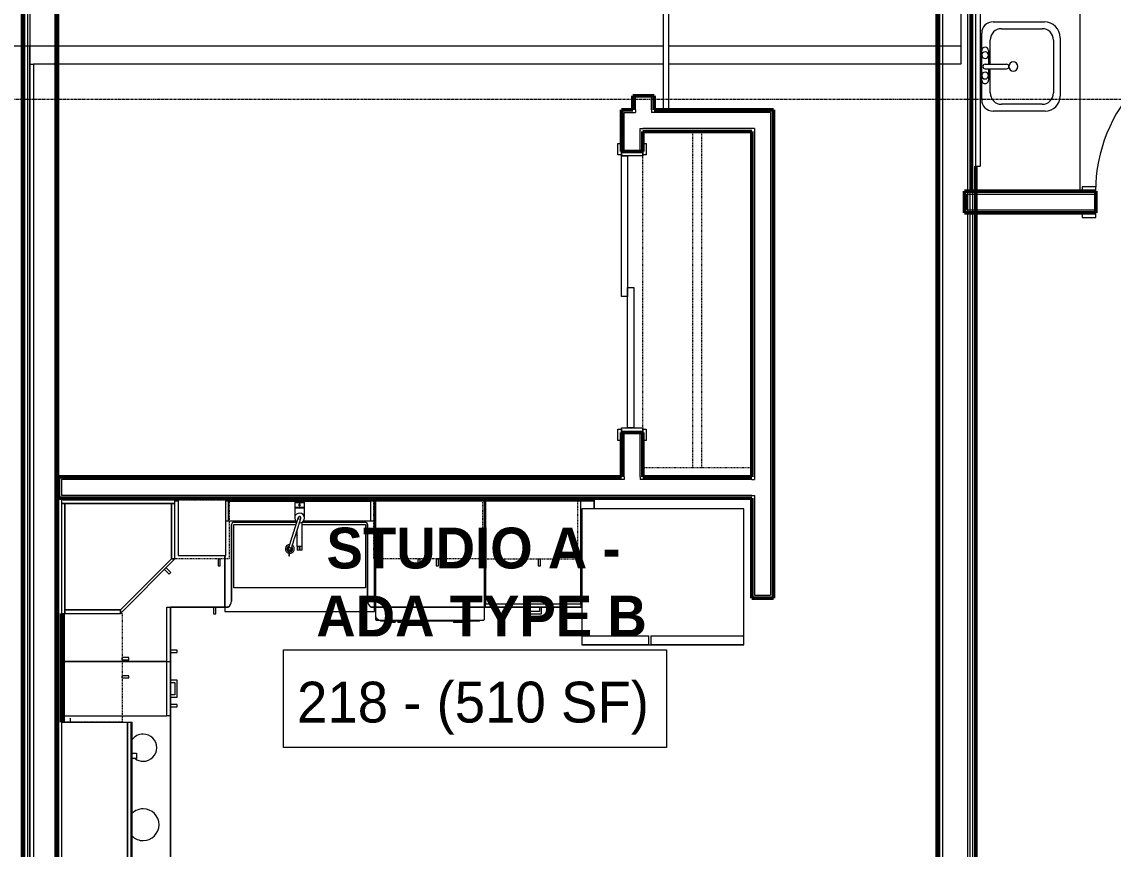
# Model space of a CAD drawing. Header units: inches. Extents: x -4218 to -1830, y 9767 to 12426.
# Drawn here: x -3410.4 to -3169.8, y 11369.9 to 11552.3 of the extents above; entities that cross this region are included whole.
import ezdxf

# ---------------------------------------------------------------- set-up
doc = ezdxf.new("R2010")
doc.units = ezdxf.units.IN
doc.header["$MEASUREMENT"] = 0
doc.linetypes.add('Dash', pattern=[0.25, 0.125, -0.125])
doc.linetypes.add('Grid Line 1_2_', pattern=[0.875, 0.5, -0.125, 0.125, -0.125])
for name, color, linetype, lineweight in [('0-1', 7, 'Continuous', 5), ('0-2', 252, 'Continuous', 9), ('A-AREA-IDEN', 2, 'Continuous', 9), ('A-DOOR-1', 10, 'Continuous', 9), ('A-DOOR-2', 50, 'Continuous', 20), ('A-DOOR-3', 7, 'Continuous', 50), ('A-DOOR-FRAM-1', 50, 'Continuous', 20), ('A-FLOR-2', 252, 'Continuous', 9), ('A-FLOR-4', 192, 'Continuous', 9), ('A-WALL-1', 7, 'Continuous', 50), ('A-WALL-2', 250, 'Continuous', 13), ('A-WALL-3', 253, 'Continuous', 9), ('A-WALL-4', 252, 'Continuous', 9), ('A-WALL-7', 113, 'Continuous', 9), ('I-WALL-1', 7, 'Continuous', 50), ('P-SANR-FIXT-1', 10, 'Continuous', 9), ('P-SANR-FIXT-3', 252, 'Continuous', 9), ('Q-CASE', 31, 'Continuous', 9), ('Q-CASE-1', 253, 'Continuous', 9), ('Q-CASE-2', 252, 'Continuous', 9), ('Q-CASE-3', 10, 'Continuous', 9), ('Q-CASE-4', 10, 'Dash', 9), ('Q-CASE-5', 254, 'Continuous', 9), ('Q-CASE-HDLN-1', 10, 'Dash', 9), ('Q-SPCQ-1', 10, 'Continuous', 9), ('Q-SPCQ-2', 253, 'Continuous', 9), ('Q-SPCQ-3', 252, 'Continuous', 9), ('Q-SPCQ-4', 254, 'Continuous', 9), ('S-GRID-1', 1, 'Grid Line 1_2_', 9)]:
    doc.layers.add(name, color=color, linetype=linetype, lineweight=lineweight)
doc.styles.add('Century Gothic', font='ufonts.com_century-gothic.ttf', dxfattribs={"height": 9})
doc.styles.add('Century Gothic_B', font='GOTHICB.TTF', dxfattribs={"height": 9})

# ---------------------------------------------------------------- blocks, each defined once
blk = doc.blocks.new('SWING - SINGLE - FLUSH - 2-10 x 6-8 - PRIVACY-3199407-BACKGROUND - 2ND FLOOR')
at = {"layer": 'A-DOOR-1'}
blk.add_arc((17, 2.37), 34.07, 93.3657, 180, dxfattribs=at)
at = {"layer": 'A-DOOR-2'}
for p, q in [((15, 2.37), (15, 36.38)), ((17, 36.38), (15, 36.38)), ((17, 2.37), (17, 36.38)), ((17, 2.37), (15, 2.37))]:
    blk.add_line(p, q, dxfattribs=at)
at = {"layer": 'A-DOOR-FRAM-1'}
for p, q in [((-17, 3.37), (-20, 3.37)), ((-20, 3.37), (-20, 2.37)), ((-17, 2.37), (-17, 3.37)), ((20, 3.37), (17, 3.37)), ((17, 3.37), (17, 2.37)), ((20, 2.37), (20, 3.37)), ((-20, 2.37), (-17, 2.37)), ((17, 2.37), (20, 2.37)), ((-17, -2.38), (-20, -2.38)), ((-20, -2.38), (-20, -3.38)), ((-17, -3.38), (-17, -2.38)), ((20, -2.38), (17, -2.38)), ((17, -2.38), (17, -3.38)), ((20, -3.38), (20, -2.38)), ((-20, -3.38), (-17, -3.38)), ((17, -3.38), (20, -3.38))]:
    blk.add_line(p, q, dxfattribs=at)
blk = doc.blocks.new('M_Sink Vanity-Square - 500 x 440mm-V55-BACKGROUND - 2ND FLOOR')
at = {"layer": 'P-SANR-FIXT-1'}
for p, q in [((-5.72, 10.23), (7.14, 10.23)), ((-5.22, 8.73), (6.46, 8.73)), ((-9.22, -4.59), (-9.22, 6.73)), ((-7.72, -2.72), (-7.72, 6.23)), ((8.96, 6.23), (8.96, -2.72)), ((10.46, 6.91), (10.46, -4.59)), ((0.12, -6.33), (0.12, -1.59)), ((1.12, -6.33), (1.12, -1.59)), ((7.96, -7.09), (-6.72, -7.09)), ((0.12, -5.22), (-5.22, -5.22)), ((-2.88, -5.59), (0.12, -5.59)), ((3.62, -7.09), (-2.88, -7.09)), ((6.46, -5.22), (1.12, -5.22)), ((1.12, -5.59), (3.62, -5.59))]:
    blk.add_line(p, q, dxfattribs=at)
for centre, radius, start, end in [((-5.72, 6.73), 3.5, 90, 180), ((7.14, 6.91), 3.32, 360, 90), ((-5.22, 6.23), 2.5, 90, 180), ((6.46, 6.23), 2.5, 360, 90), ((0.62, -0.13), 1, 360, 180), ((0.62, -0.13), 1, 180, 0), ((0.62, -1.59), 0.5, 360, 180), ((-6.72, -4.59), 2.5, 180, 270), ((-5.22, -2.72), 2.5, 180, 270), ((6.46, -2.72), 2.5, 270, 360), ((7.96, -4.59), 2.5, 270, 0), ((-2.88, -6.34), 0.75, 90, 270), ((-1.88, -6.34), 0.75, 360, 180), ((-1.88, -6.34), 0.75, 180, 0), ((0.62, -6.33), 0.5, 180, 0), ((2.62, -6.34), 0.75, 0, 180), ((2.62, -6.34), 0.75, 180, 0), ((3.62, -6.34), 0.75, 270, 90)]:
    blk.add_arc(centre, radius, start, end, dxfattribs=at)
blk = doc.blocks.new('Bath Vanity - Bath Vanity 60_-V131-BACKGROUND - 2ND FLOOR')
at = {"layer": 'Q-CASE-2'}
for p, q in [((-29.26, 1), (-29.26, 0)), ((30.74, 0), (30.74, 1)), ((-29.26, 0), (30.74, 0))]:
    blk.add_line(p, q, dxfattribs=at)
at = {"layer": 'Q-CASE-3'}
for p, q in [((30.74, 24), (-29.26, 24)), ((-29.26, 24), (-29.26, 1)), ((30.74, 1), (30.74, 24))]:
    blk.add_line(p, q, dxfattribs=at)
blk = doc.blocks.new('BATHROOM MIRROR - BATHROOM MIRROR 48_-3123886-BACKGROUND - 2ND FLOOR')
at = {"layer": 'Q-CASE-3'}
for p, q in [((-23.26, -23), (24.74, -23)), ((-23.26, -23), (-23.26, -24)), ((24.74, -24), (-23.26, -24)), ((24.74, -24), (24.74, -23))]:
    blk.add_line(p, q, dxfattribs=at)
at = {"layer": 'Q-CASE-5'}
blk.add_line((21.74, -24), (-20.26, -24), dxfattribs=at)
blk = doc.blocks.new('SLIDING - FLUSH - 5-0 x 6-8-3203586-BACKGROUND - 2ND FLOOR')
at = {"layer": 'A-DOOR-1'}
for p, q in [((-32.75, 3.25), (-30.25, 3.25)), ((-32.75, 2.5), (-32.75, 3.25)), ((-30.25, 2.5), (-32.75, 2.5)), ((-30.25, 3.25), (-30.25, 2.5)), ((30.25, 3.25), (32.75, 3.25)), ((30.25, 2.5), (30.25, 3.25)), ((32.75, 2.5), (30.25, 2.5)), ((32.75, 3.25), (32.75, 2.5)), ((-32.75, -2.25), (-30.25, -2.25)), ((-32.75, -3), (-32.75, -2.25)), ((-30.25, -2.25), (-30.25, -3)), ((30.25, -2.25), (32.75, -2.25)), ((30.25, -3), (30.25, -2.25)), ((32.75, -2.25), (32.75, -3)), ((-30.25, -3), (-32.75, -3)), ((32.75, -3), (30.25, -3))]:
    blk.add_line(p, q, dxfattribs=at)
at = {"layer": 'A-DOOR-2'}
for p, q in [((-1, -0.88), (-1, 0.5)), ((-1, 0.5), (30, 0.5)), ((30, 0.5), (30, -0.88)), ((-30, -2.25), (-30, -0.88)), ((-30, -0.88), (1, -0.88)), ((1, -2.25), (-30, -2.25)), ((30, -0.88), (-1, -0.88)), ((1, -0.88), (1, -2.25))]:
    blk.add_line(p, q, dxfattribs=at)
at = {"layer": 'A-DOOR-FRAM-1'}
for p, q in [((-31, -2.25), (-31, 2.5)), ((-31, 2.5), (-30, 2.5)), ((-30, 2.5), (-30, -2.25)), ((30, 2.5), (31, 2.5)), ((30, -2.25), (30, 2.5)), ((31, 2.5), (31, -2.25)), ((-30, -2.25), (-31, -2.25)), ((31, -2.25), (30, -2.25))]:
    blk.add_line(p, q, dxfattribs=at)
blk = doc.blocks.new('Refrigerator_-_Side-by-Side_6047 - 36_ X 30_-345559-BACKGROUND - 2ND FLOOR')
at = {"layer": 'Q-SPCQ-1'}
for p, q in [((17.87, 14.42), (-17.88, 14.42)), ((-17.88, 14.42), (-17.88, -15.58)), ((17.87, -15.58), (17.87, 14.42)), ((-17.88, -13.58), (-3.13, -13.58)), ((-17.88, -13.58), (-17.88, -15.58)), ((-3.13, -15.58), (-3.13, -13.58)), ((-2.63, -13.58), (17.87, -13.58)), ((-2.63, -13.58), (-2.63, -15.58)), ((17.87, -15.58), (17.87, -13.58)), ((-17.88, -15.58), (17.87, -15.58)), ((-3.13, -15.58), (-17.88, -15.58)), ((17.87, -15.58), (-2.63, -15.58))]:
    blk.add_line(p, q, dxfattribs=at)
blk = doc.blocks.new('Range - 24_ x 30_-V160-BACKGROUND - 2ND FLOOR')
at = {"layer": 'Q-SPCQ-1'}
blk.add_line((29.12, 22), (30, 22), dxfattribs=at)
for centre, radius, start, end in [((6.5, 6), 3.5, 136.4272, 180), ((6.5, 6), 3.5, 81.0228, 98.9772), ((6.5, 6), 3.5, 360, 43.6191), ((23.5, 6), 3, 143.9133, 180), ((23.5, 6), 3, 360, 53.8773), ((6.5, 6), 3.5, 180, 0), ((23.5, 6), 3, 180, 360)]:
    blk.add_arc(centre, radius, start, end, dxfattribs=at)
blk = doc.blocks.new('Dishwasher_15404 - 34_ counter-V15-BACKGROUND - 2ND FLOOR')
at = {"layer": 'Q-SPCQ-1'}
for p, q in [((26.68, 0), (24, 0)), ((26.87, -22.93), (26.87, -0.2)), ((27.12, -1.09), (26.87, -1.09)), ((27.12, -1.09), (27.12, -22.91)), ((27.37, -4.82), (27.12, -4.82)), ((27.12, -6.79), (27.37, -6.79)), ((27.37, -4.82), (27.37, -5.81)), ((27.37, -5.81), (27.37, -6.79)), ((27.37, -16.15), (27.12, -16.15)), ((27.12, -16.74), (27.37, -16.74)), ((27.37, -16.15), (27.37, -16.74)), ((27.37, -17.33), (27.12, -17.33)), ((27.12, -17.92), (27.37, -17.92)), ((27.37, -18.51), (27.12, -18.51)), ((27.12, -19.1), (27.37, -19.1)), ((27.37, -17.33), (27.37, -17.92)), ((27.37, -18.51), (27.37, -19.1)), ((27.37, -19.69), (27.12, -19.69)), ((27.12, -20.28), (27.37, -20.28)), ((27.37, -19.69), (27.37, -20.28)), ((24, -24), (25.8, -24)), ((25.8, -24), (26.68, -24)), ((27.12, -22.91), (26.87, -22.91)), ((26.87, -23.8), (26.87, -22.93))]:
    blk.add_line(p, q, dxfattribs=at)
for centre, radius, start, end in [((26.68, -0.2), 0.197, 360, 90), ((26.68, -0.2), 0.197, 15, 90), ((25.8, -22.93), 1.07, 270, 0), ((26.68, -23.8), 0.197, 270, 0)]:
    blk.add_arc(centre, radius, start, end, dxfattribs=at)
at = {"layer": 'Q-SPCQ-2'}
for p, q in [((0.37, 0), (0, 0)), ((0, -24), (0.37, -24))]:
    blk.add_line(p, q, dxfattribs=at)
at = {"layer": 'Q-SPCQ-3'}
for p, q in [((2.55, 0), (0.37, 0)), ((24, 0), (2.64, 0)), ((0.37, -24), (5.07, -24)), ((5.1, -24), (24, -24))]:
    blk.add_line(p, q, dxfattribs=at)
at = {"layer": 'Q-SPCQ-4'}
blk.add_line((0, 0), (0, -24), dxfattribs=at)
blk = doc.blocks.new('BARN - FLUSH - 3-0 x 7-0 BARN DOOR-V30-BACKGROUND - 2ND FLOOR')
at = {"layer": 'A-DOOR-1'}
for p, q in [((21, 5.57), (-60, 5.57)), ((-60, 4.95), (-60, 5.57)), ((-60, 4.32), (-60, 4.95)), ((-56, 6), (-54.5, 6)), ((-56, 6), (-56, 5.67)), ((-56, 5.67), (-54.5, 5.67)), ((-54.5, 5.67), (-54.5, 6)), ((-23.5, 6), (-22, 6)), ((-23.5, 5.67), (-23.5, 6)), ((-23.5, 5.67), (-22, 5.67)), ((-22, 6), (-22, 5.67)), ((21, 5.57), (21, 4.95)), ((21, 4.95), (21, 4.32)), ((-60, 4.32), (21, 4.32)), ((-52, 4.07), (-26, 4.07))]:
    blk.add_line(p, q, dxfattribs=at)
at = {"layer": 'A-DOOR-3'}
for p, q in [((-57, 5.82), (-56, 5.82)), ((-57, 5.57), (-57, 5.82)), ((-54.5, 5.82), (-23.5, 5.82)), ((-22, 5.82), (-21, 5.82)), ((-21, 5.82), (-21, 5.57)), ((-57, 4.07), (-57, 4.32)), ((-52, 4.07), (-57, 4.07)), ((-52, 4.33), (-52, 4.07)), ((-26, 4.07), (-26, 4.32)), ((-21, 4.07), (-26, 4.07)), ((-21, 4.32), (-21, 4.07))]:
    blk.add_line(p, q, dxfattribs=at)
blk = doc.blocks.new('OD_CW_Closet - OD_CW_Closet-2472542-BACKGROUND - 2ND FLOOR')
at = {"layer": 'Q-CASE-HDLN-1'}
for p, q in [((0.74, -24), (0.74, 0)), ((0.74, 0), (74.9, 0)), ((74.9, 0), (74.9, -24)), ((0.74, -11), (74.9, -11)), ((0.74, -13), (74.9, -13)), ((74.9, -24), (0.74, -24))]:
    blk.add_line(p, q, dxfattribs=at)
blk = doc.blocks.new('30quot_MicrowaveVent_11166 - 70cm miele oven-2322118-BACKGROUND - 2ND FLOOR')
at = {"layer": 'Q-CASE-3'}
for p, q in [((-14.2, -14.49), (-14.2, 0)), ((15.68, 0), (-14.2, 0)), ((15.68, 0), (15.68, -14.49)), ((15.68, -14.49), (-14.2, -14.49)), ((-14.2, -14.61), (15.68, -14.61)), ((-14.2, -15.39), (-14.2, -14.61)), ((-14.2, -15.6), (-14.2, -15.39)), ((-14.2, -15.39), (15.68, -15.39)), ((-14.2, -15.6), (15.68, -15.6)), ((7.69, -16.55), (7.69, -15.63)), ((7.69, -16.6), (8.88, -16.6)), ((8.88, -15.63), (8.88, -16.55)), ((15.68, -14.61), (15.68, -15.39)), ((15.68, -15.39), (15.68, -15.6))]:
    blk.add_line(p, q, dxfattribs=at)
blk = doc.blocks.new('Single Door 1 Drawer 211 - 211 Base Cabinet Single Door1 Drawer 12_-V173-BACKGROUND - 2ND FLOOR')
at = {"layer": 'Q-CASE-1'}
for p, q in [((-1.27, 24), (-1.76, 24)), ((-11.26, 0.38), (-11.26, 0)), ((0.74, 0), (0.74, 0.38)), ((-11.26, 0), (0.74, 0))]:
    blk.add_line(p, q, dxfattribs=at)
at = {"layer": 'Q-CASE-2'}
for p, q in [((-11.26, 24), (0.74, 24)), ((-11.26, 23.25), (-11.26, 24)), ((0.74, 23.25), (-11.26, 23.25)), ((-11.26, 23.25), (-11.26, 0.38)), ((-6.64, 24), (-7.14, 24)), ((-3.89, 24), (-3.39, 24)), ((-1.27, 24), (-1.76, 24)), ((0.74, 24), (0.74, 23.25)), ((0.74, 0.38), (0.74, 23.25))]:
    blk.add_line(p, q, dxfattribs=at)
at = {"layer": 'Q-CASE-3'}
for p, q in [((-3.39, 25.5), (-7.14, 25.5)), ((-7.14, 25.5), (-7.14, 24)), ((-6.64, 24), (-6.64, 25)), ((-6.64, 25), (-3.89, 25)), ((-3.89, 25), (-3.89, 24)), ((-3.39, 24), (-3.39, 25.5)), ((-1.27, 25.5), (-1.76, 25.5)), ((-1.76, 25.5), (-1.76, 24)), ((-1.27, 24), (-1.27, 25.5))]:
    blk.add_line(p, q, dxfattribs=at)
blk = doc.blocks.new('Base Cabinet Corner 197 - Base Cabinet Corner 197-V174-BACKGROUND - 2ND FLOOR')
at = {"layer": 'Q-CASE-1'}
for p, q in [((-22.89, 36), (-23.26, 36)), ((10.73, 24), (10.24, 24)), ((12.74, 0), (12.74, 0.38)), ((-23.26, 0), (-22.89, 0)), ((2.11, 0), (12.74, 0))]:
    blk.add_line(p, q, dxfattribs=at)
at = {"layer": 'Q-CASE-2'}
for p, q in [((0.74, 36), (-10.64, 36)), ((0.73, 33.51), (0.73, 34)), ((0.74, 23.25), (0.74, 36)), ((0.74, 24), (0.74, 36)), ((12.74, 24), (0.74, 24)), ((0.74, 23.25), (0.74, 24)), ((12.74, 23.25), (0.74, 23.25)), ((10.73, 24), (10.24, 24)), ((12.74, 0.38), (12.74, 24))]:
    blk.add_line(p, q, dxfattribs=at)
at = {"layer": 'Q-CASE-3'}
for p, q in [((2.23, 34), (0.74, 34)), ((2.23, 33.51), (2.23, 34)), ((0.74, 33.51), (2.23, 33.51)), ((10.73, 25.5), (10.24, 25.5)), ((10.24, 25.5), (10.24, 24)), ((10.73, 24), (10.73, 25.5))]:
    blk.add_line(p, q, dxfattribs=at)
at = {"layer": 'Q-CASE-5'}
blk.add_line((-23.26, 36), (-23.26, 0), dxfattribs=at)
blk = doc.blocks.new('Vanity Cabinet-Double Door - 33_-V18-BACKGROUND - 2ND FLOOR')
at = {"layer": 'Q-CASE-1'}
for p, q in [((-15.76, 0.38), (-15.76, 0)), ((-15.76, 0.38), (-15.76, 0)), ((17.24, 0), (17.24, 0.38)), ((17.24, 0), (17.24, 0.38))]:
    blk.add_line(p, q, dxfattribs=at)
at = {"layer": 'Q-CASE-2'}
for p, q in [((-15.76, 5.06), (-15.76, 0.38)), ((-15.76, 5.06), (-15.76, 0.38)), ((-15.01, 5.06), (-15.01, 0.75)), ((16.49, 0.75), (16.49, 5.06)), ((-15.01, 0.75), (16.49, 0.75))]:
    blk.add_line(p, q, dxfattribs=at)
at = {"layer": 'Q-CASE-5'}
blk.add_line((-15.76, 0), (17.24, 0), dxfattribs=at)
blk.add_line((-15.76, 0), (17.24, 0), dxfattribs=at)
blk.add_line((-15.76, 0), (17.24, 0), dxfattribs=at)
blk = doc.blocks.new('Base Cabinet 3 Drawer 230 - Base Cabinet 3 Drawer 230 21_-V32-BACKGROUND - 2ND FLOOR')
at = {"layer": 'Q-CASE-1'}
for p, q in [((-0.64, 24), (-1.14, 24)), ((2.11, 24), (2.61, 24)), ((-9.76, 0.31), (-9.76, 0.01)), ((11.24, 0), (11.24, 0.38))]:
    blk.add_line(p, q, dxfattribs=at)
at = {"layer": 'Q-CASE-2'}
for p, q in [((-9.76, 24), (11.24, 24)), ((-9.76, 23.25), (-9.76, 24)), ((11.24, 23.25), (-9.76, 23.25)), ((-9.76, 23.25), (-9.76, 0.38)), ((-0.64, 24), (-1.14, 24)), ((2.11, 24), (2.61, 24)), ((11.24, 24), (11.24, 23.25)), ((11.24, 2.61), (11.24, 23.25)), ((11.24, 0.38), (11.24, 2.52))]:
    blk.add_line(p, q, dxfattribs=at)
at = {"layer": 'Q-CASE-3'}
for p, q in [((2.61, 25.5), (-1.14, 25.5)), ((-1.14, 25.5), (-1.14, 24)), ((-0.64, 24), (-0.64, 25)), ((-0.64, 25), (2.11, 25)), ((2.11, 25), (2.11, 24)), ((2.61, 24), (2.61, 25.5))]:
    blk.add_line(p, q, dxfattribs=at)
at = {"layer": 'Q-CASE-5'}
for p, q in [((-0.64, 24), (-1.14, 24)), ((2.11, 24), (2.61, 24)), ((-9.76, 0), (11.24, 0))]:
    blk.add_line(p, q, dxfattribs=at)
blk = doc.blocks.new('308 - 308 x 24_-2727442-BACKGROUND - 2ND FLOOR')
at = {"layer": 'Q-CASE'}
for p, q in [((0, 25.19), (-12, 13.19)), ((-11.25, 13.19), (0, 24.44)), ((0, 24.44), (0, 25.19)), ((-12, 13.19), (-11.25, 13.19))]:
    blk.add_line(p, q, dxfattribs=at)
at = {"layer": 'Q-CASE-3'}
for p, q in [((0, 24.44), (-11.25, 13.19)), ((0, 25.19), (0, 24.44)), ((12.25, 25.19), (0, 25.19)), ((12.25, 24.44), (0, 24.44)), ((0, 24.44), (12.25, 24.44)), ((12.25, 24.44), (12.25, 25.19)), ((13, 25.19), (12.25, 25.19)), ((12.25, 25.19), (12.25, 0.94)), ((12.25, 0.94), (12.25, 24.44)), ((13, 0.94), (13, 25.19)), ((-10.76, 16.55), (-11.11, 16.2)), ((-11.11, 16.2), (-10.05, 15.14)), ((-9.7, 15.49), (-10.76, 16.55)), ((-12, 13.19), (-12, 0.94)), ((-11.25, 13.19), (-12, 13.19)), ((-11.25, 13.19), (-11.25, 0.94)), ((-11.25, 0.94), (-11.25, 13.19)), ((-12, 0.94), (-11.25, 0.94)), ((13, 0.94), (-12, 0.94)), ((-12, 0.94), (-12, 0.19)), ((-12, 0.19), (13, 0.19)), ((-11.25, 0.94), (12.25, 0.94)), ((12.25, 0.94), (13, 0.94)), ((13, 0.19), (13, 0.94))]:
    blk.add_line(p, q, dxfattribs=at)
blk = doc.blocks.new('300 Series Wall Hung Cabinet_302 - 24_ X 24_-2590484-BACKGROUND - 2ND FLOOR')
at = {"layer": 'Q-CASE-3'}
for p, q in [((-1.76, 14.69), (-2.25, 14.69)), ((-2.25, 14.69), (-2.25, 13.19)), ((-1.76, 13.19), (-1.76, 14.69)), ((2.24, 14.69), (1.75, 14.69)), ((1.75, 14.69), (1.75, 13.19)), ((2.24, 13.19), (2.24, 14.69)), ((-1.76, 13.19), (-2.25, 13.19)), ((2.24, 13.19), (1.75, 13.19))]:
    blk.add_line(p, q, dxfattribs=at)
at = {"layer": 'Q-CASE-4'}
for p, q in [((-12, 0.19), (-12, 13.19)), ((-12, 13.19), (12, 13.19)), ((12, 13.19), (12, 0.19)), ((12, 0.19), (-12, 0.19))]:
    blk.add_line(p, q, dxfattribs=at)
blk = doc.blocks.new('300 Series Wall Hung Cabinet_301 - 12_ x 24_-2730234-BACKGROUND - 2ND FLOOR')
at = {"layer": 'Q-CASE-3'}
for p, q in [((-3.51, 14.69), (-4, 14.69)), ((-4, 14.69), (-4, 13.19)), ((-3.51, 13.19), (-3.51, 14.69)), ((5.25, 12.44), (-5.25, 12.44)), ((-5.25, 12.44), (-5.25, 0.19)), ((-3.51, 13.19), (-4, 13.19)), ((5.25, 0.19), (5.25, 12.44)), ((-5.25, 0.19), (5.25, 0.19))]:
    blk.add_line(p, q, dxfattribs=at)
at = {"layer": 'Q-CASE-4'}
for p, q in [((-6, 0.19), (-6, 13.19)), ((-6, 13.19), (6, 13.19)), ((6, 13.19), (6, 0.19)), ((6, 0.19), (-6, 0.19))]:
    blk.add_line(p, q, dxfattribs=at)
blk = doc.blocks.new('kitchen_faucet_14143 - kitchen_faucet_14143-V176-BACKGROUND - 2ND FLOOR')
at = {"layer": 'P-SANR-FIXT-1'}
for p, q in [((-7.23, 2.59), (-6.81, 2.46)), ((-7.58, 2.4), (-8.24, 2.4)), ((-8.24, 2.2), (-7.58, 2.2)), ((-6.99, 1.91), (-7.41, 2.04)), ((-6.3, 0.57), (-7.09, 0.57)), ((-7.09, -0.57), (-7.09, 0.57)), ((-2.83, 0.59), (-6.3, 0.59)), ((-6.3, 0.57), (-6.3, 0.59)), ((-6.3, 0.42), (-6.3, 0.5)), ((-6.3, 0.3), (-6.3, 0.4)), ((-6.3, 0.29), (-6.3, 0.15)), ((-6.3, 0.15), (-6.3, 0.29)), ((-6.3, 0.15), (-6.3, -0.15)), ((-6.3, -0.15), (-6.3, 0.15)), ((-3.97, 0.59), (-4.89, 0.59)), ((-0.9, 0.59), (-0.94, 0.59)), ((2.26, 1.08), (0, 1.08)), ((2.34, 1.02), (2.1, 1.02)), ((2.26, 1.08), (2.26, -1.08)), ((3.44, 1.08), (2.34, 1.08)), ((2.34, -1.08), (2.34, 1.08)), ((3.44, 1.08), (3.44, -1.08)), ((-7.09, -0.57), (-6.3, -0.57)), ((-6.3, -0.15), (-6.3, -0.29)), ((-6.3, -0.29), (-6.3, -0.15)), ((-6.3, -0.4), (-6.3, -0.3)), ((-6.3, -0.5), (-6.3, -0.42)), ((-6.3, -0.59), (-6.3, -0.51)), ((-6.3, -0.59), (-0.9, -0.59)), ((-4.89, -0.59), (-3.97, -0.59)), ((0, -1.08), (2.26, -1.08)), ((2.1, -1.02), (2.34, -1.02)), ((2.34, -1.08), (3.44, -1.08))]:
    blk.add_line(p, q, dxfattribs=at)
at = {"layer": 'P-SANR-FIXT-1', "flags": 128}
for points in [[(-6.52, 2.15), (-6.53, 2.23), (-6.56, 2.3), (-6.61, 2.36), (-6.67, 2.41), (-6.74, 2.44), (-6.82, 2.45), (-6.9, 2.44), (-6.97, 2.41), (-7.03, 2.36), (-7.08, 2.3), (-7.1, 2.23), (-7.11, 2.15)], [(-6.73, 2.43), (-6.73, 2.43), (-6.73, 2.43), (-6.73, 2.43), (-6.72, 2.43), (-6.72, 2.43), (-6.72, 2.43), (-6.71, 2.43), (-6.71, 2.43), (-6.7, 2.42), (-6.69, 2.42), (-6.68, 2.42), (-6.53, 2.37), (-6.52, 2.37), (-6.5, 2.36), (-6.48, 2.35), (-6.46, 2.35), (-6.44, 2.34), (-6.42, 2.33), (-6.39, 2.33), (-6.37, 2.32), (-6.34, 2.31), (-6.32, 2.3), (-6.29, 2.3), (-6.27, 2.29), (-6.24, 2.28), (-6.21, 2.27), (-6.18, 2.26), (-6.15, 2.25), (-6.12, 2.24), (-6.09, 2.23), (-6.06, 2.22), (-6.03, 2.21), (-5.99, 2.2), (-5.96, 2.19), (-5.92, 2.18), (-5.89, 2.17), (-5.85, 2.16), (-5.81, 2.14), (-5.78, 2.13), (-5.74, 2.12), (-5.7, 2.11), (-5.66, 2.1), (-5.62, 2.08), (-5.58, 2.07), (-5.53, 2.06), (-5.49, 2.04), (-5.45, 2.03), (-5.4, 2.01), (-5.36, 2), (-5.31, 1.99), (-5.27, 1.97), (-5.22, 1.96), (-5.17, 1.94), (-5.12, 1.93), (-5.07, 1.91), (-5.02, 1.9), (-4.97, 1.88), (-4.92, 1.86), (-4.87, 1.85), (-4.82, 1.83), (-4.77, 1.81), (-4.71, 1.8), (-4.66, 1.78), (-4.61, 1.76), (-4.55, 1.75), (-4.5, 1.73), (-4.44, 1.71), (-4.39, 1.69), (-4.33, 1.68), (-4.27, 1.66), (-4.22, 1.64), (-4.16, 1.62), (-4.1, 1.6), (-4.04, 1.59), (-3.99, 1.57), (-3.93, 1.55), (-3.87, 1.53), (-3.81, 1.51), (-3.75, 1.49), (-3.69, 1.47), (-3.63, 1.46), (-3.57, 1.44), (-3.51, 1.42), (-3.45, 1.4), (-3.39, 1.38), (-3.33, 1.36), (-3.27, 1.34), (-3.21, 1.32), (-3.15, 1.31), (-3.09, 1.29), (-3.03, 1.27), (-2.97, 1.25), (-2.92, 1.23), (-2.86, 1.21), (-2.8, 1.19), (-2.74, 1.17), (-2.68, 1.16), (-2.62, 1.14), (-2.56, 1.12), (-2.51, 1.1), (-1.88, 0.9), (-1.83, 0.89), (-1.78, 0.87), (-1.73, 0.85), (-1.67, 0.84), (-1.62, 0.82), (-1.4, 0.75), (-1.35, 0.74), (-1.3, 0.72), (-1.26, 0.71), (-1.21, 0.69), (-1.17, 0.68), (-1.12, 0.66), (-1.08, 0.65), (-1.04, 0.64), (-1, 0.62), (-0.96, 0.61), (-0.92, 0.6), (-0.88, 0.59), (-0.84, 0.57), (-0.8, 0.56), (-0.76, 0.55), (-0.73, 0.54), (-0.69, 0.53), (-0.66, 0.52), (-0.62, 0.51), (-0.59, 0.5), (-0.56, 0.49), (-0.52, 0.47), (-0.49, 0.47), (-0.46, 0.46), (-0.43, 0.45), (-0.4, 0.44), (-0.38, 0.43), (-0.35, 0.42), (-0.32, 0.41), (-0.3, 0.4), (-0.27, 0.4), (-0.25, 0.39), (-0.22, 0.38), (-0.2, 0.37), (-0.18, 0.37), (-0.16, 0.36), (-0.14, 0.35), (-0.12, 0.35), (-0.1, 0.34), (-0.08, 0.34), (-0.06, 0.33), (-0.05, 0.32), (-0.03, 0.32), (-0.02, 0.32), (0, 0.31), (0.01, 0.31), (0.02, 0.3), (0.03, 0.3), (0.04, 0.3), (0.05, 0.29), (0.06, 0.29), (0.07, 0.29), (0.08, 0.28), (0.09, 0.28), (0.09, 0.28), (0.1, 0.28), (0.1, 0.28), (0.11, 0.28), (0.11, 0.28), (0.11, 0.27), (0.11, 0.27), (0.11, 0.27)], [(-7.11, 2.15), (-7.1, 2.08), (-7.08, 2), (-7.03, 1.94), (-6.97, 1.9), (-6.9, 1.87), (-6.82, 1.86), (-6.74, 1.87), (-6.67, 1.9), (-6.61, 1.94), (-6.56, 2)], [(-6.91, 1.87), (-6.91, 1.87), (-6.91, 1.87), (-6.9, 1.87), (-6.9, 1.87), (-6.9, 1.87), (-6.89, 1.87), (-6.89, 1.86), (-6.88, 1.86), (-6.88, 1.86), (-6.87, 1.86), (-6.86, 1.86), (-6.71, 1.81), (-6.69, 1.8), (-6.68, 1.8), (-6.51, 1.75), (-6.49, 1.74), (-6.46, 1.73), (-6.43, 1.72), (-6.41, 1.71), (-6.38, 1.7), (-6.35, 1.69), (-6.32, 1.68), (-6.29, 1.67), (-6.26, 1.66), (-6.22, 1.65), (-6.19, 1.64), (-6.16, 1.63), (-6.12, 1.62), (-6.09, 1.61), (-6.05, 1.6), (-6.01, 1.59), (-5.98, 1.58), (-5.94, 1.56), (-5.9, 1.55), (-5.86, 1.54), (-5.82, 1.53), (-5.78, 1.51), (-5.74, 1.5), (-5.69, 1.49), (-5.65, 1.47), (-5.61, 1.46), (-5.56, 1.45), (-5.52, 1.43), (-5.47, 1.42), (-5.42, 1.4), (-5.38, 1.39), (-5.33, 1.37), (-5.28, 1.36), (-5.23, 1.34), (-5.18, 1.33), (-4.48, 1.1), (-4.42, 1.09), (-4.36, 1.07), (-4.31, 1.05), (-4.25, 1.03), (-4.19, 1.01), (-4.13, 0.99), (-4.07, 0.98), (-4.02, 0.96), (-3.96, 0.94), (-3.9, 0.92), (-3.84, 0.9), (-3.78, 0.88), (-3.72, 0.86), (-3.66, 0.85), (-3.6, 0.83), (-3.54, 0.81), (-3.48, 0.79), (-3.42, 0.77), (-3.36, 0.75), (-3.3, 0.73), (-3.24, 0.71), (-3.18, 0.69), (-3.12, 0.68), (-3.06, 0.66), (-3, 0.64), (-2.94, 0.62), (-2.88, 0.6), (-2.83, 0.58), (-2.77, 0.56), (-2.71, 0.55), (-2.65, 0.53), (-2.03, 0.33), (-1.98, 0.32), (-1.93, 0.3), (-1.88, 0.28), (-1.83, 0.27), (-1.78, 0.25), (-1.54, 0.18), (-1.49, 0.16), (-1.45, 0.15), (-1.4, 0.13), (-1.36, 0.12), (-1.31, 0.1), (-1.27, 0.09), (-1.23, 0.08), (-1.18, 0.06), (-1.14, 0.05), (-1.1, 0.04), (-1.06, 0.03), (-1.03, 0.01), (-0.99, 0), (-0.95, -0.01), (-0.91, -0.02), (-0.88, -0.03), (-0.84, -0.04), (-0.81, -0.05), (-0.77, -0.07), (-0.74, -0.08), (-0.71, -0.09), (-0.68, -0.1), (-0.65, -0.11), (-0.62, -0.11), (-0.59, -0.12), (-0.56, -0.13), (-0.53, -0.14), (-0.51, -0.15), (-0.48, -0.16), (-0.45, -0.17), (-0.43, -0.17), (-0.41, -0.18), (-0.38, -0.19), (-0.36, -0.2), (-0.34, -0.2), (-0.32, -0.21), (-0.3, -0.21), (-0.28, -0.22), (-0.26, -0.23), (-0.25, -0.23), (-0.23, -0.24), (-0.21, -0.24), (-0.2, -0.25), (-0.18, -0.25), (-0.17, -0.26), (-0.16, -0.26), (-0.15, -0.26), (-0.14, -0.27), (-0.13, -0.27), (-0.12, -0.27), (-0.11, -0.28), (-0.1, -0.28), (-0.09, -0.28), (-0.09, -0.28), (-0.08, -0.28), (-0.08, -0.29), (-0.07, -0.29), (-0.07, -0.29), (-0.07, -0.29), (-0.07, -0.29), (-0.06, -0.29)], [(-0.27, 0.02), (-0.27, -0.06), (-0.24, -0.13), (-0.2, -0.2), (-0.15, -0.25), (-0.08, -0.28), (0, -0.3), (0.08, -0.3), (0.15, -0.28), (0.21, -0.23), (0.27, -0.18)], [(0.27, -0.18), (0.3, -0.11), (0.32, -0.03), (0.31, 0.04), (0.29, 0.12), (0.25, 0.18), (0.19, 0.23), (0.13, 0.27), (0.05, 0.29), (-0.03, 0.28), (-0.1, 0.26), (-0.17, 0.22), (-0.22, 0.16)]]:
    blk.add_lwpolyline(points, dxfattribs=at)
at = {"layer": 'P-SANR-FIXT-1'}
for centre, radius, start, end in [((-6.83, 2.16), 0.984, 0, 165), ((-6.83, 2.16), 0.63, 10.3084, 180), ((-6.83, 2.16), 0.591, 132.8835, 180), ((-6.83, 2.16), 0.591, 14.7648, 132.8835), ((-6.83, 2.16), 0.984, 178.3084, 180), ((-6.83, 2.16), 0.984, 180, 325.3711), ((-6.83, 2.16), 0.63, 180, 315), ((-6.83, 2.16), 0.591, 180, 191.3603), ((-6.83, 2.16), 0.591, 191.3603, 312.7731), ((-6.69, 0), 0.118, 0, 180), ((0, 0), 1.08, 177.6189, 180), ((0, 0), 1.08, 0, 147.4712), ((2.88, 0), 0.197, 360, 180), ((-6.69, 0), 0.118, 180, 360), ((0, 0), 1.08, 180, 360), ((2.88, 0), 0.197, 180, 360)]:
    blk.add_arc(centre, radius, start, end, dxfattribs=at)
for centre, major_axis, ratio, start_param, end_param in [((-8.24, 2.3), (0, 0.0984), 0.984808, 4.712389, 7.853982), ((-8.24, 2.3), (0, 0.0984), 0.984808, 1.570796, 4.712389), ((-3.97, 0), (0, 0.591), 0.906308, 6.021386, 6.806784), ((-3.97, 0), (0, 0.591), 0.906308, 2.617994, 3.403392)]:
    blk.add_ellipse(centre, major_axis=major_axis, ratio=ratio, start_param=start_param, end_param=end_param, dxfattribs=at)
blk = doc.blocks.new('Stainless Steel Farmhous Kitchen Sink - Stainless Steel Farmhous Kitchen Sink-V71-BACKGROUND - 2ND FLOOR')
at = {"layer": 'P-SANR-FIXT-1'}
for p, q in [((-33, 22.2), (-33, 21.19)), ((0, 22.2), (-33, 22.2)), ((0, 21.19), (0, 22.2)), ((-31, 3), (-31, 16.96)), ((-31, 16.96), (-2, 16.96)), ((-2, 16.96), (-2, 3)), ((-17.09, 3), (-31, 3)), ((-2, 3), (-15.75, 3))]:
    blk.add_line(p, q, dxfattribs=at)
at = {"layer": 'P-SANR-FIXT-3'}
for p, q in [((-33, 21.19), (-33, 2.32)), ((0, 9.81), (0, 21.19)), ((-33, 2.25), (-17.32, 2.25)), ((-15.68, 2.25), (-0.25, 2.25))]:
    blk.add_line(p, q, dxfattribs=at)
blk = doc.blocks.new('300 Series Wall Hung Cabinet_302 - 21_ X 24_-2838280-BACKGROUND - 2ND FLOOR')
at = {"layer": 'Q-CASE-3'}
for p, q in [((-2.25, -13.19), (-1.76, -13.19)), ((-2.25, -13.19), (-2.25, -14.69)), ((-1.76, -14.69), (-1.76, -13.19)), ((1.75, -13.19), (2.24, -13.19)), ((1.75, -13.19), (1.75, -14.69)), ((2.24, -14.69), (2.24, -13.19)), ((-2.25, -14.69), (-1.76, -14.69)), ((1.75, -14.69), (2.24, -14.69))]:
    blk.add_line(p, q, dxfattribs=at)
at = {"layer": 'Q-CASE-4'}
for p, q in [((10.5, -0.19), (-10.5, -0.19)), ((-10.5, -0.19), (-10.5, -13.19)), ((10.5, -13.19), (10.5, -0.19)), ((-10.5, -13.19), (10.5, -13.19))]:
    blk.add_line(p, q, dxfattribs=at)
blk = doc.blocks.new('CTR - 1st Phase - Unit Layouts_rvt-1-BACKGROUND - 2ND FLOOR')
at = {"layer": 'A-WALL-1'}
for p, q in [((-3275.7, 11535.99), (-3275.7, 11532.89)), ((-3270.95, 11535.99), (-3275.7, 11535.99)), ((-3270.95, 11532.89), (-3270.95, 11535.99)), ((-3278.22, 11532.89), (-3278.22, 11523.73)), ((-3277.6, 11532.89), (-3278.22, 11532.89)), ((-3275.7, 11532.89), (-3277.6, 11532.89)), ((-3244.7, 11532.89), (-3270.95, 11532.89)), ((-3244.7, 11532.26), (-3244.7, 11532.89)), ((-3244.7, 11528.14), (-3244.7, 11532.26)), ((-3273.47, 11523.73), (-3273.47, 11528.14)), ((-3273.47, 11528.14), (-3249.45, 11528.14)), ((-3249.45, 11528.14), (-3249.45, 11451.99)), ((-3244.7, 11425.23), (-3244.7, 11528.14)), ((-3278.22, 11523.73), (-3273.47, 11523.73)), ((-3173.57, 11514.94), (-3202.57, 11514.94)), ((-3202.57, 11514.94), (-3202.57, 11514.31)), ((-3202.57, 11514.31), (-3202.57, 11510.81)), ((-3173.57, 11510.19), (-3173.57, 11514.94)), ((-3202.57, 11510.81), (-3202.57, 11510.19)), ((-3202.57, 11510.19), (-3173.57, 11510.19)), ((-3278.22, 11461.73), (-3278.22, 11451.99)), ((-3273.47, 11461.73), (-3278.22, 11461.73)), ((-3273.47, 11451.99), (-3273.47, 11461.73)), ((-3278.22, 11451.99), (-3402.3, 11451.99)), ((-3402.3, 11451.99), (-3402.3, 11451.36)), ((-3402.3, 11451.36), (-3402.3, 11447.86)), ((-3249.45, 11451.99), (-3273.47, 11451.99)), ((-3402.3, 11447.86), (-3402.3, 11447.24)), ((-3402.3, 11447.24), (-3249.45, 11447.24)), ((-3284.2, 11447.24), (-3401.67, 11447.24)), ((-3401.67, 11447.24), (-3401.67, 11446.86)), ((-3376.67, 11446.86), (-3375.92, 11446.86)), ((-3365.42, 11446.86), (-3284.2, 11446.86)), ((-3284.2, 11446.86), (-3284.2, 11447.24)), ((-3249.45, 11447.24), (-3249.45, 11425.23)), ((-3249.45, 11425.23), (-3248.82, 11425.23)), ((-3248.82, 11425.23), (-3245.32, 11425.23)), ((-3245.32, 11425.23), (-3244.7, 11425.23)), ((-3401.67, 11421.86), (-3401.67, 11397.86)), ((-3401.3, 11397.86), (-3401.3, 11421.86))]:
    blk.add_line(p, q, dxfattribs=at)
at = {"layer": 'A-WALL-2'}
for p, q in [((-3275.07, 11532.89), (-3275.07, 11535.99)), ((-3271.57, 11532.89), (-3271.57, 11535.99)), ((-3275.07, 11532.89), (-3275.07, 11532.26)), ((-3271.57, 11532.89), (-3271.57, 11532.26)), ((-3277.6, 11523.73), (-3277.6, 11532.26)), ((-3277.6, 11532.26), (-3275.07, 11532.26)), ((-3245.32, 11532.26), (-3271.57, 11532.26)), ((-3245.32, 11532.26), (-3245.32, 11528.76)), ((-3274.1, 11523.73), (-3274.1, 11528.76)), ((-3274.1, 11528.76), (-3273.47, 11528.76)), ((-3248.82, 11528.76), (-3273.47, 11528.76)), ((-3248.82, 11528.76), (-3248.82, 11528.14)), ((-3248.82, 11528.14), (-3248.82, 11451.36)), ((-3245.32, 11528.76), (-3245.32, 11528.14)), ((-3245.32, 11528.14), (-3245.32, 11425.85)), ((-3201.95, 11514.31), (-3173.57, 11514.31)), ((-3201.95, 11510.81), (-3201.95, 11514.31)), ((-3201.95, 11510.81), (-3173.57, 11510.81)), ((-3277.6, 11451.99), (-3277.6, 11461.73)), ((-3274.1, 11451.99), (-3274.1, 11461.73)), ((-3401.67, 11451.36), (-3401.67, 11447.86)), ((-3277.6, 11451.36), (-3401.67, 11451.36)), ((-3277.6, 11451.99), (-3277.6, 11451.36)), ((-3274.1, 11451.99), (-3274.1, 11451.36)), ((-3249.45, 11451.36), (-3274.1, 11451.36)), ((-3249.45, 11451.36), (-3248.82, 11451.36)), ((-3249.45, 11447.86), (-3401.67, 11447.86)), ((-3249.45, 11447.86), (-3248.82, 11447.86)), ((-3248.82, 11447.86), (-3248.82, 11425.85)), ((-3248.82, 11425.85), (-3245.32, 11425.85))]:
    blk.add_line(p, q, dxfattribs=at)
at = {"layer": 'A-WALL-3'}
for p, q in [((-3284.2, 11447.24), (-3401.67, 11447.24)), ((-3401.3, 11446.86), (-3376.67, 11446.86))]:
    blk.add_line(p, q, dxfattribs=at)
at = {"layer": 'A-WALL-4'}
for p, q in [((-3401.67, 11446.86), (-3401.67, 11447.24)), ((-3376.67, 11446.86), (-3375.92, 11446.86)), ((-3365.42, 11446.86), (-3284.2, 11446.86)), ((-3284.2, 11447.24), (-3284.2, 11446.86)), ((-3401.67, 11421.86), (-3401.67, 11397.86)), ((-3401.3, 11397.86), (-3401.3, 11421.86))]:
    blk.add_line(p, q, dxfattribs=at)
at = {"layer": 'A-WALL-7'}
for p, q in [((-3401.67, 11447.24), (-3401.67, 11446.86)), ((-3284.2, 11447.24), (-3401.67, 11447.24)), ((-3401.67, 11447.24), (-3284.2, 11447.24)), ((-3401.67, 11446.86), (-3401.67, 11447.24)), ((-3284.2, 11446.86), (-3284.2, 11447.24)), ((-3284.2, 11447.24), (-3284.2, 11446.86)), ((-3284.2, 11444.93), (-3284.2, 11446.86)), ((-3284.2, 11446.86), (-3284.2, 11444.93)), ((-3364.17, 11424.58), (-3364.17, 11441.43)), ((-3364.17, 11441.43), (-3364.17, 11424.58)), ((-3363.67, 11441.93), (-3349.77, 11441.93)), ((-3349.77, 11441.93), (-3363.67, 11441.93)), ((-3348.59, 11441.93), (-3334.67, 11441.93)), ((-3334.67, 11441.93), (-3348.59, 11441.93)), ((-3334.17, 11441.43), (-3334.17, 11424.58)), ((-3334.17, 11424.58), (-3334.17, 11441.43)), ((-3377.67, 11292.98), (-3377.67, 11423.24)), ((-3377.67, 11423.24), (-3365, 11423.24)), ((-3365, 11423.24), (-3377.67, 11423.24)), ((-3377.67, 11423.24), (-3377.67, 11292.98)), ((-3333.35, 11423.24), (-3286.92, 11423.24)), ((-3286.92, 11423.24), (-3333.35, 11423.24)), ((-3401.67, 11421.86), (-3401.67, 11397.86)), ((-3401.67, 11397.86), (-3401.67, 11421.86))]:
    blk.add_line(p, q, dxfattribs=at)
for centre, radius, start, end in [((-3363.67, 11441.43), 0.5, 90, 180), ((-3363.67, 11441.43), 0.5, 90, 180), ((-3334.67, 11441.43), 0.5, 360, 90), ((-3334.67, 11441.43), 0.5, 0, 90), ((-3365.67, 11424.58), 1.5, 296.6515, 360), ((-3365.67, 11424.58), 1.5, 296.6515, 0), ((-3332.67, 11424.58), 1.5, 180, 243.3485), ((-3332.67, 11424.58), 1.5, 180, 243.3485)]:
    blk.add_arc(centre, radius, start, end, dxfattribs=at)
at = {"layer": '0-2'}
for name, p, rotation in [('BARN - FLUSH - 3-0 x 7-0 BARN DOOR-V30-BACKGROUND - 2ND FLOOR', (-3273.32, 11553.99), 269.9999999999983), ('Bath Vanity - Bath Vanity 60_-V131-BACKGROUND - 2ND FLOOR', (-3201.07, 11545.85), 270.0000000001745), ('BATHROOM MIRROR - BATHROOM MIRROR 48_-3123886-BACKGROUND - 2ND FLOOR', (-3176.07, 11545.23), 270.0000000000958), ('M_Sink Vanity-Square - 500 x 440mm-V55-BACKGROUND - 2ND FLOOR', (-3191.67, 11543.06), 270.0000000001908), ('OD_CW_Closet - OD_CW_Closet-2472542-BACKGROUND - 2ND FLOOR', (-3273.45, 11453.24), 90.00000000001617), ('SLIDING - FLUSH - 5-0 x 6-8-3203586-BACKGROUND - 2ND FLOOR', (-3275.97, 11492.73), 269.9999999999755), ('Base Cabinet Corner 197 - Base Cabinet Corner 197-V174-BACKGROUND - 2ND FLOOR', (-3401.67, 11423.98), 270.0000000000522), ('308 - 308 x 24_-2727442-BACKGROUND - 2ND FLOOR', (-3388.67, 11447.05), 180), ('300 Series Wall Hung Cabinet_301 - 12_ x 24_-2730234-BACKGROUND - 2ND FLOOR', (-3370.67, 11447.05), 180), ('Vanity Cabinet-Double Door - 33_-V18-BACKGROUND - 2ND FLOOR', (-3348.44, 11447.24), 180), ('kitchen_faucet_14143 - kitchen_faucet_14143-V176-BACKGROUND - 2ND FLOOR', (-3349.17, 11442.88), 90.00000000001617), ('300 Series Wall Hung Cabinet_302 - 24_ X 24_-2590484-BACKGROUND - 2ND FLOOR', (-3320.82, 11447.05), 180), ('Dishwasher_15404 - 34_ counter-V15-BACKGROUND - 2ND FLOOR', (-3308.42, 11447.24), 269.9999999999322), ('Base Cabinet 3 Drawer 230 - Base Cabinet 3 Drawer 230 21_-V32-BACKGROUND - 2ND FLOOR', (-3296.94, 11447.24), 180), ('Stainless Steel Farmhous Kitchen Sink - Stainless Steel Farmhous Kitchen Sink-V71-BACKGROUND - 2ND FLOOR', (-3365.67, 11444.43), 180), ('300 Series Wall Hung Cabinet_302 - 24_ X 24_-2590484-BACKGROUND - 2ND FLOOR', (-3401.49, 11409.86), 270.0000000000061), ('Single Door 1 Drawer 211 - 211 Base Cabinet Single Door1 Drawer 12_-V173-BACKGROUND - 2ND FLOOR', (-3401.67, 11399.98), 270.0000000000516), ('30quot_MicrowaveVent_11166 - 70cm miele oven-2322118-BACKGROUND - 2ND FLOOR', (-3401.67, 11382.18), 90.00000000000742), ('Range - 24_ x 30_-V160-BACKGROUND - 2ND FLOOR', (-3377.67, 11368.74), 89.99999999994459)]:
    blk.add_blockref(name, p, dxfattribs=dict(at, rotation=rotation))
for name, p in [('SWING - SINGLE - FLUSH - 2-10 x 6-8 - PRIVACY-3199407-BACKGROUND - 2ND FLOOR', (-3156.57, 11512.56)), ('300 Series Wall Hung Cabinet_302 - 21_ X 24_-2838280-BACKGROUND - 2ND FLOOR', (-3298.32, 11447.05)), ('Refrigerator_-_Side-by-Side_6047 - 36_ X 30_-345559-BACKGROUND - 2ND FLOOR', (-3269.05, 11430.5))]:
    blk.add_blockref(name, p, dxfattribs=at)
blk = doc.blocks.new('CTR - 1st Phase - Common Walls_rvt-1-BACKGROUND - 2ND FLOOR')
at = {"layer": 'A-WALL-2'}
for p, q in [((-3409.8, 11647.86), (-3409.8, 11255.36)), ((-3409.17, 11647.24), (-3409.17, 11255.36)), ((-3408.67, 11646.74), (-3408.67, 11255.36)), ((-3403.17, 11641.24), (-3403.17, 11255.36)), ((-3207.95, 11255.64), (-3207.95, 11622.61)), ((-3207.32, 11255.64), (-3207.32, 11622.61)), ((-3201.82, 11255.64), (-3201.82, 11622.61)), ((-3201.32, 11255.64), (-3201.32, 11622.61)), ((-3200.7, 11255.64), (-3200.7, 11622.61))]:
    blk.add_line(p, q, dxfattribs=at)
at = {"layer": 'I-WALL-1'}
for p, q in [((-3410.3, 11648.36), (-3410.3, 11255.36)), ((-3402.55, 11255.36), (-3402.55, 11640.61)), ((-3208.57, 11622.61), (-3208.57, 11255.64)), ((-3200.07, 11255.64), (-3200.07, 11520.49))]:
    blk.add_line(p, q, dxfattribs=at)
blk = doc.blocks.new('CTR - 1st Phase -Stairs _ Elevators_rvt-1-BACKGROUND - 2ND FLOOR')
at = {"layer": 'A-FLOR-2'}
blk.add_line((-3408.67, 11542.99), (-3407.86, 11542.99), dxfattribs=at)

msp = doc.modelspace()

# ---------------------------------------------------------------- linework, layer by layer
at = {"layer": 'A-AREA-IDEN', "flags": 128}
msp.add_lwpolyline([(-3352.74, 11413.79), (-3268.24, 11413.79), (-3268.24, 11392.29), (-3352.74, 11392.29)], close=True, dxfattribs=at)
at = {"layer": 'A-FLOR-4'}
for p, q in [((-3203.32, 11782.99), (-3203.32, 11542.99)), ((-3477.32, 11546.99), (-3269, 11546.99)), ((-3408.67, 11256.26), (-3408.67, 11546.99)), ((-3267.75, 11546.99), (-3203.32, 11546.99)), ((-3269, 11542.99), (-3407.86, 11542.99)), ((-3407.86, 11542.99), (-3407.86, 11256.26)), ((-3203.32, 11542.99), (-3267.75, 11542.99))]:
    msp.add_line(p, q, dxfattribs=at)
at = {"layer": 'S-GRID-1'}
msp.add_line((-1830.2, 11535.19), (-4168.71, 11535.19), dxfattribs=at)

# ---------------------------------------------------------------- block references
at = {"layer": '0-1'}
for name in ['CTR - 1st Phase - Unit Layouts_rvt-1-BACKGROUND - 2ND FLOOR', 'CTR - 1st Phase - Common Walls_rvt-1-BACKGROUND - 2ND FLOOR', 'CTR - 1st Phase -Stairs _ Elevators_rvt-1-BACKGROUND - 2ND FLOOR']:
    msp.add_blockref(name, (0, 0), dxfattribs=at)

# ---------------------------------------------------------------- texts
at = {"layer": 'A-AREA-IDEN', "char_height": 9, "attachment_point": 1}
for s, insert, width, style in [('STUDIO A -', (-3343.24, 11440.76), 79.083, 'Century Gothic_B'), ('ADA TYPE B', (-3345.49, 11425.76), 84.537, 'Century Gothic_B'), ('218 - (510 SF)', (-3349.74, 11406.79), 94.839, 'Century Gothic')]:
    msp.add_mtext(s, dxfattribs=dict(at, insert=insert, width=width, style=style))

doc.saveas('drawing.dxf')
